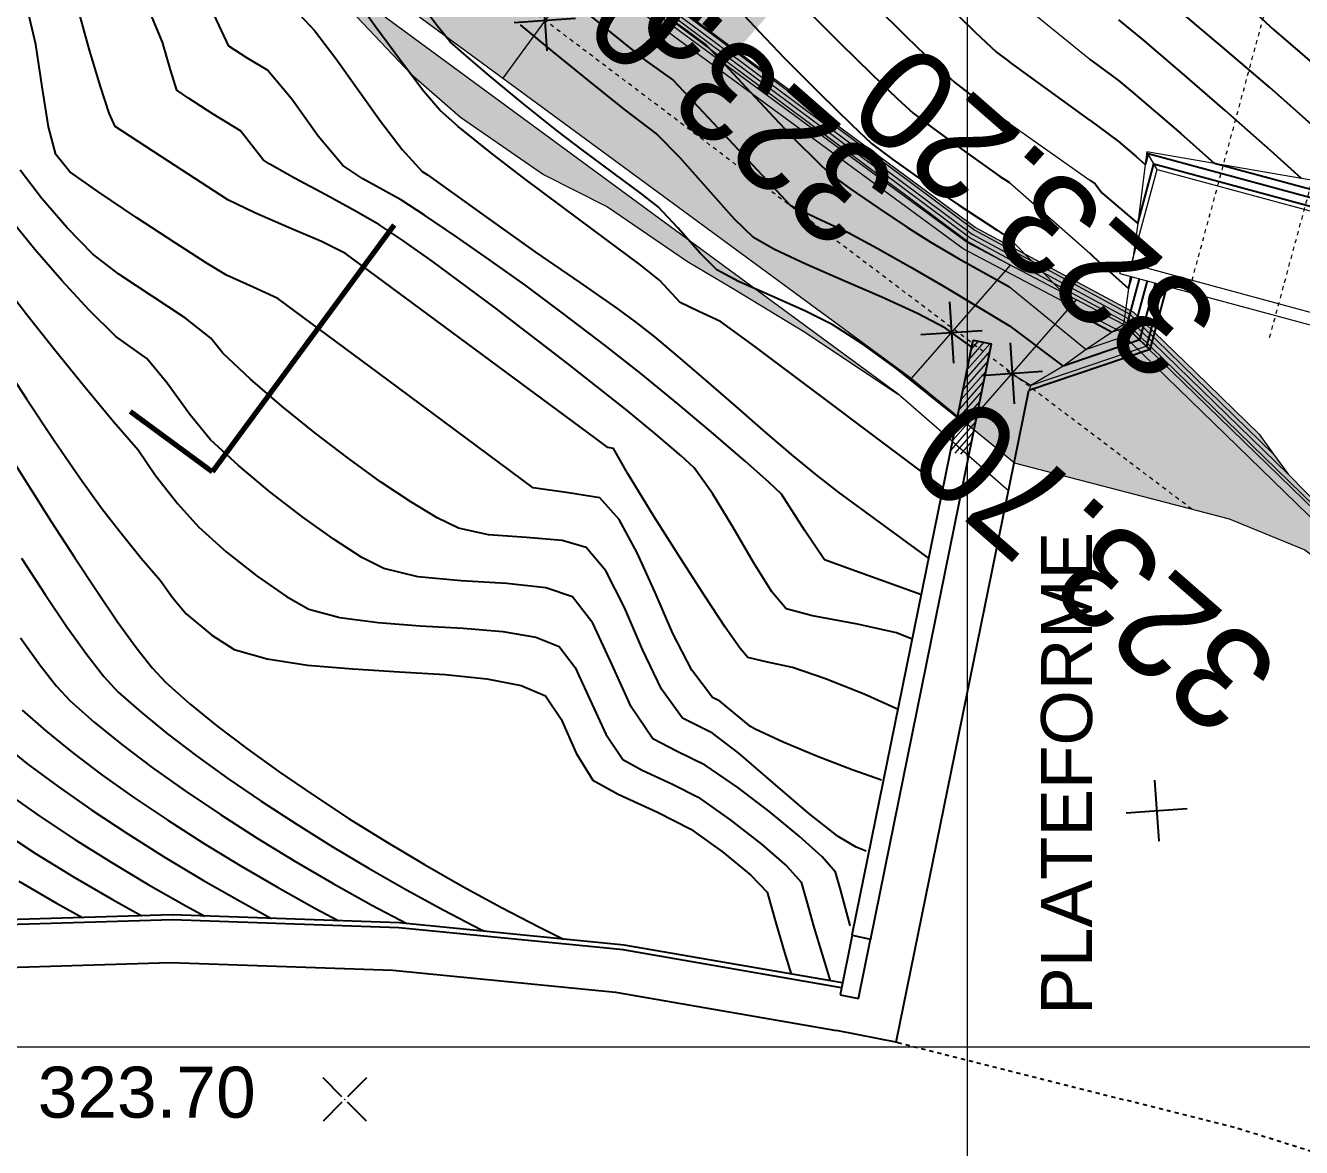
# Model space of a CAD drawing. Extents: x 62344 to 62624, y 108620 to 109406.
# Drawn here: x 62426.93 to 62458.19, y 108647.53 to 108675.03 of the extents above; entities that cross this region are included whole.
import ezdxf
from ezdxf.enums import TextEntityAlignment as Align

# ---------------------------------------------------------------- set-up
doc = ezdxf.new("R2018")
doc.units = 0
doc.header["$LTSCALE"] = 0.039369
doc.header["$MEASUREMENT"] = 0
for name, pattern in [('DASHDOT', [2.8, 2, -0.25, 0.3, -0.25]), ('NASCOSTA', [9.525, 6.35, -3.175]), ('TRATTEGGIATA', [0.75, 0.5, -0.25]), ('TRATTEGGIATA2', [0.375, 0.25, -0.125]), ('TRATTOPUNTO2', [0.5, 0.25, -0.125, 0, -0.125])]:
    doc.linetypes.add(name, pattern=pattern)
for name, color, linetype in [('Av. Pr.Profi', 7, 'Continuous'), ('Bâti', 7, 'Continuous'), ('coordinate', 2, 'Continuous'), ('Couronnement', 7, 'Continuous'), ('curve livello 1m', 2, 'Continuous'), ('curve livello 5m', 7, 'Continuous'), ('LIN010TR', 2, 'NASCOSTA'), ('LIN018CO', 6, 'Continuous'), ('LIN025CO', 7, 'Continuous'), ('LIN035CO', 1, 'Continuous'), ('Strade', 7, 'Continuous'), ('TEXT018', 143, 'Continuous'), ('TEXT035', 1, 'Continuous'), ('TEXT050', 3, 'Continuous'), ('TRATTCOLO-30', 253, 'Continuous'), ('TRATTCOLO-7', 51, 'Continuous')]:
    doc.layers.add(name, color=color, linetype=linetype)
doc.layers.add('LIN070CO', color=4, linetype='Continuous', lineweight=70)
doc.styles.add('ARIAL', font='arial.ttf')

# ---------------------------------------------------------------- blocks, each defined once
blk = doc.blocks.new('quote')
at = {"layer": 'LIN018CO'}
for p, q in [((0.0007, 0.0007), (-0.0007, -0.0007)), ((0.0007, -0.0007), (-0.0007, 0.0007))]:
    blk.add_line(p, q, dxfattribs=at)
at = {"layer": 'LIN035CO'}
for p, q in [((-0.0133, 0.0133), (-0.1061, 0.1061)), ((0.1061, 0.1061), (0.0133, 0.0133)), ((-0.0133, -0.0133), (-0.1061, -0.1061)), ((0.1061, -0.1061), (0.0133, -0.0133))]:
    blk.add_line(p, q, dxfattribs=at)
at = {"layer": 'TEXT035', "style": 'ARIAL'}
blk.add_attdef('VALORE', text='', height=0.25, dxfattribs=at).set_placement((0, 0.3299), align=Align.CENTER)
blk = doc.blocks.new('*U15')
at = {"layer": 'LIN035CO'}
for p, q in [((0.1061, 0.1061), (-0.1061, -0.1061)), ((0.1061, -0.1061), (-0.1061, 0.1061))]:
    blk.add_line(p, q, dxfattribs=at)
at = {"layer": 'TEXT035', "lineweight": 30, "flags": 104}
blk.add_attdef('VALORE', text='', height=0.25, dxfattribs=at).set_placement((-0.5863, -0.4148), align=Align.BOTTOM_CENTER)
blk = doc.blocks.new('*U14')
at = {"layer": 'LIN035CO'}
for p, q in [((0.1061, 0.1061), (-0.1061, -0.1061)), ((0.1061, -0.1061), (-0.1061, 0.1061))]:
    blk.add_line(p, q, dxfattribs=at)
at = {"layer": 'TEXT035', "lineweight": 30, "flags": 104}
blk.add_attdef('VALORE', text='', height=0.25, dxfattribs=at).set_placement((0.6749, 0.0868), align=Align.BOTTOM_CENTER)
blk = doc.blocks.new('*U28')
at = {"layer": 'LIN035CO'}
for p, q in [((0.1061, 0.1061), (-0.1061, -0.1061)), ((0.1061, -0.1061), (-0.1061, 0.1061))]:
    blk.add_line(p, q, dxfattribs=at)
at = {"layer": 'TEXT035', "lineweight": 30, "flags": 104}
blk.add_attdef('VALORE', text='', height=0.25, dxfattribs=at).set_placement((-0.7058, -0.2679), align=Align.BOTTOM_CENTER)
blk = doc.blocks.new('*U33')
at = {"layer": 'LIN035CO'}
for p, q in [((0.1061, 0.1061), (-0.1061, -0.1061)), ((0.1061, -0.1061), (-0.1061, 0.1061))]:
    blk.add_line(p, q, dxfattribs=at)
at = {"layer": 'TEXT035', "lineweight": 30, "flags": 106}
blk.add_attdef('VALORE', text='', height=0.25, dxfattribs=at).set_placement((0, -0.4504), align=Align.BOTTOM_CENTER)
blk = doc.blocks.new('Strada 4')
at = {"layer": 'LIN035CO', "linetype": 'Continuous', "lineweight": 0}
h = blk.add_hatch(dxfattribs=at)
h.set_pattern_fill('ANSI31', color=256, angle=-93.8272)
h.set_pattern_definition([(90, (65.83046, -87.72823), (-0.125, 5e-17), [])])
h.paths.add_polyline_path([(1.479, 0.601), (1, 0.601), (1.48, 0.052)])
h.paths.add_polyline_path([(1, 0.601), (0.948, 0.601), (0.948, 0.601), (1.481, -0.333), (1.48, 0.052)])
h.paths.add_polyline_path([(1.48, 0.052), (1.481, -0.333), (2.088, -1.398), (2.618, -1.397), (2.377, -0.974)])
h.paths.add_polyline_path([(1.479, 0.601), (1.479, 0.601), (1.48, 0.052), (2.377, -0.974)])
h.paths.add_polyline_path([(2.618, -1.397), (2.088, -1.398), (2.337, -1.835), (2.738, -1.607)])
h.paths.add_polyline_path([(1.349, 0.829), (0.983, 0.62), (1, 0.601), (1.479, 0.601)])
at = {"layer": 'TRATTCOLO-30', "linetype": 'Continuous', "lineweight": 0}
h = blk.add_hatch(color=256, dxfattribs=at)
h.dxf.hatch_style = 1
h.paths.add_polyline_path([(43.105, -1.419), (46.497, -3.339), (80.151, -4.519), (80.103, -2.716)])
h.paths.add_polyline_path([(46.497, -3.339), (46.874, -3.552), (52.527, -6.752), (80.237, -7.724), (80.151, -4.519)])
edge = h.paths.add_edge_path()
edge.add_line((55.533, 0.147), (48.635, 2.784))
edge.add_arc((41.881, -19.911), 23.678, 73.4261, 98.3552)
edge.add_line((38.44, 3.516), (21.582, 1.651))
edge.add_line((21.582, 1.651), (3.299, 0.105))
edge.add_line((3.299, 0.105), (0, 0))
edge.add_line((0, 0), (-4.868, -2.433))
edge.add_line((-4.868, -2.433), (-6.76, -3.083))
edge.add_line((-6.76, -3.083), (-8.08, -3.177))
edge.add_line((-8.08, -3.177), (-9.796, -2.619))
edge.add_line((-9.796, -2.619), (-8.386, -3.862))
edge.add_line((-8.386, -3.862), (0.216, -4.319))
edge.add_line((0.216, -4.319), (4.425, -3.312))
edge.add_line((4.425, -3.312), (21.922, -1.833))
edge.add_line((21.922, -1.833), (38.889, 0.045))
edge.add_line((38.889, 0.045), (40.891, -0.537))
edge.add_line((40.891, -0.537), (40.911, 0.659))
edge.add_line((40.911, 0.659), (40.911, 0.659))
edge.add_line((40.911, 0.659), (55.533, 0.147))
h.paths.add_polyline_path([(80.063, -1.214), (56.974, -0.404), (55.533, 0.147), (40.911, 0.659), (40.891, -0.537), (42.241, -0.929), (43.105, -1.419), (80.103, -2.716)])
h.paths.add_polyline_path([(113.896, 1.782), (80.063, -1.214), (80.103, -2.716), (114.117, -0.719), (114.116, -0.709)])
h.paths.add_polyline_path([(112.477, -4.869), (112.186, -1.588), (80.151, -4.519), (80.237, -7.724)])
h.paths.add_polyline_path([(112.124, -0.882), (113.749, -0.741), (80.103, -2.716), (80.151, -4.519), (112.186, -1.587)])
at = {"layer": 'TRATTCOLO-7', "linetype": 'Continuous', "lineweight": 0}
h = blk.add_hatch(color=256, dxfattribs=at)
h.dxf.hatch_style = 1
h.paths.add_polyline_path([(77.917, 0.178), (77.359, 0.413), (76.966, 0.592), (76.485, 0.725), (75.957, 0.858), (75.62, 0.95), (75.211, 0.996), (74.929, 1.042), (74.576, 1.077), (74.1, 1.149), (73.522, 1.201), (73.026, 1.241), (72.529, 1.277), (71.951, 1.303), (71.213, 1.272), (69.931, 1.128), (68.801, 1.033), (67.419, 0.892), (66.997, 0.826), (65.946, 0.275), (65.377, -0.199), (80.05, -0.713), (80.317, -0.689), (78.991, -0.267)])
h.paths.add_polyline_path([(3.257, 0.604), (21.533, 2.148), (20.47, 2.268), (19.313, 2.368), (17.399, 2.547), (15.783, 2.547), (13.326, 2.268), (11.631, 1.829), (9.275, 1.55), (8.016, 1.317), (5.948, 0.958), (3.247, 0.603)])
h = blk.add_hatch(color=256, dxfattribs=at)
h.dxf.hatch_style = 1
h.paths.add_polyline_path([(114.27, -1.309), (114.16, -1.207), (114.237, -2.072), (114.336, -2.057)], flags=17)
h.paths.add_polyline_path([(114.379, -1.412), (114.27, -1.309), (114.336, -2.057), (114.435, -2.042)], flags=17)
h.paths.add_polyline_path([(114.437, -0.925), (114.234, 0.229), (114.435, -2.042), (114.534, -2.027)])
h.paths.add_polyline_path([(114.344, -1.011), (114.252, -1.109), (114.27, -1.309), (114.379, -1.412)], flags=17)
h.paths.add_polyline_path([(114.252, -1.109), (114.16, -1.207), (114.27, -1.309)], flags=17)
h.paths.add_polyline_path([(114.038, 1.311), (113.852, 2.28), (114.16, -1.207), (114.252, -1.109)])
h.paths.add_polyline_path([(114.038, 1.311), (114.252, -1.109), (114.344, -1.011), (114.234, 0.229)])
h.paths.add_polyline_path([(52.527, -6.752), (42.241, -0.929), (38.889, 0.045), (21.922, -1.833), (4.425, -3.312), (0.216, -4.319), (-8.469, -3.858), (-8.397, -3.975), (-5.236, -4.212), (-4.645, -4.346), (-4.052, -4.48), (-1.88, -4.596), (0.216, -4.707), (4.518, -3.711), (18.308, -2.593), (21.076, -2.268), (38.857, -0.438), (41.275, -1.19), (44.607, -3.017), (52.334, -7.418), (54.887, -7.518), (56.143, -7.79), (57.152, -7.998), (58.044, -8.175), (58.724, -8.302), (59.095, -8.359), (60.827, -8.318), (62.559, -8.278), (65.673, -8.25), (67.078, -8.203), (68.479, -8.146), (69.599, -8.092), (73.104, -8.228), (79.801, -8.378), (80.253, -8.38), (92.186, -7.276), (115.151, -5.266), (115.066, -4.633), (114.854, -3.378), (114.645, -2.142), (114.623, -2.014), (114.237, -2.072), (114.469, -4.693), (80.237, -7.724)])
h.paths.add_polyline_path([(112.957, -0.851), (115.342, -0.772), (115.308, 0.258), (112.922, 0.179)], flags=9)
at = {"linetype": 'Continuous', "lineweight": 0, "flags": 128}
blk.add_lwpolyline([(-9.67, -2.475), (-8.309, -3.675), (0.198, -4.127), (4.394, -3.123), (21.903, -1.643), (38.906, 0.238), (42.315, -0.752), (52.58, -6.563), (80.232, -7.533), (112.49, -4.677)], dxfattribs=at)
at = {"layer": 'curve livello 1m', "linetype": 'Continuous', "lineweight": 0, "flags": 128}
for points in [[(15.949, -2.346), (15.638, 1.148)], [(1.48, 0.047), (1.486, -4.015)], [(3.263, -3.59), (3.257, 0.104)], [(3.263, -3.59), (4.432, -3.337), (21.939, -1.99), (38.865, -0.23), (42.112, -1.225), (52.425, -7.099), (80.246, -8.184), (115.12, -5.24), (115.066, -4.633)], [(0.216, -4.39), (4.447, -3.436), (21.948, -2.09), (38.855, -0.332), (42.072, -1.317), (52.397, -7.198), (80.249, -8.284), (92.186, -7.276)], [(21.076, -2.268), (4.463, -3.546), (0.226, -4.502), (-5.236, -4.212)], [(18.308, -2.593), (4.48, -3.656), (0.267, -4.607), (-4.645, -4.346)], [(0.216, -4.39), (-8.386, -3.933), (-8.466, -3.862)]]:
    blk.add_lwpolyline(points, dxfattribs=at)
at = {"layer": 'LIN018CO', "linetype": 'TRATTOPUNTO2', "lineweight": 0, "ltscale": 5, "flags": 128}
blk.add_lwpolyline([(-4.025, -2.012), (15.794, -0.599), (28.305, 0.628), (38.378, 1.633, -0.11239), (47.777, -0.151), (55.32, -3.584), (80.051, -4.487), (114.148, -1.407)], format="xyb", dxfattribs=at)
at = {"layer": 'LIN035CO', "linetype": 'Continuous', "lineweight": 0, "flags": 128}
for points in [[(3.257, 0.604), (21.533, 2.148), (38.376, 4.012, -0.126618), (50.36, 2.732), (56.992, 0.095)], [(3.299, 0.105), (21.582, 1.651), (38.44, 3.516, -0.109204), (48.635, 2.784), (56.974, -0.404)]]:
    blk.add_lwpolyline(points, format="xyb", dxfattribs=at)
for points, elevation in [([(21.533, 2.148), (20.47, 2.268), (19.313, 2.368), (17.399, 2.547), (15.783, 2.547), (13.326, 2.268), (11.631, 1.829), (9.275, 1.55), (8.016, 1.317), (5.948, 0.958), (3.257, 0.605)], -3.7), ([(1.349, 0.829), (2.738, -1.607)], -323.7), ([(0.948, 0.601), (2.337, -1.835), (2.738, -1.607)], -323.7)]:
    blk.add_lwpolyline(points, dxfattribs=dict(at, elevation=elevation))
for points in [[(1.479, 0.601), (1.479, 0.601), (-0.343, 0.601), (0, 0), (-4.868, -2.433), (-6.76, -3.083), (-8.08, -3.177), (-9.796, -2.619)], [(1.479, 0.601), (3.257, 0.604)], [(-9.796, -2.619), (-8.386, -3.862), (0.216, -4.319), (4.425, -3.312), (21.922, -1.833), (38.889, 0.045)], [(0, 0), (3.299, 0.105)], [(-4.052, -4.48), (-4.645, -4.346), (-5.236, -4.212), (-8.397, -3.975), (-8.466, -3.862), (-9.796, -2.619)], [(0.216, -4.707), (4.518, -3.711), (18.308, -2.593)], [(-1.88, -4.596), (-4.052, -4.48)], [(0.216, -4.707), (-1.88, -4.596)]]:
    blk.add_lwpolyline(points, dxfattribs=at)
ref = blk.add_blockref('*U33', (-8.241, 4.117, -323.7), dxfattribs=dict(xscale=5, yscale=5, zscale=5))
lines = blk.add_mtext('323.70', dxfattribs={"layer": 'TEXT035', "insert": (-8.241, 1.865, -323.7), "char_height": 2.5, "attachment_point": 1})
ref.add_attrib('VALORE', '', (-8.241, 1.865, -323.7), dxfattribs={"flags": 104}).embed_mtext(lines)
ref = blk.add_blockref('*U28', (15.794, -0.599), dxfattribs=dict(xscale=5, yscale=5, zscale=5))
lines = blk.add_mtext('322.00', dxfattribs={"layer": 'TEXT035', "insert": (12.265, -1.939), "char_height": 2.5, "attachment_point": 1, "bg_fill": 1, "box_fill_scale": 1.2, "bg_fill_color": 253, "bg_fill_transparency": 0})
ref.add_attrib('VALORE', '', (12.265, -1.939), dxfattribs={"flags": 104}).embed_mtext(lines)
ref = blk.add_blockref('*U14', (3.259, -1.395), dxfattribs=dict(xscale=5, yscale=5, zscale=5))
lines = blk.add_mtext('323.00', dxfattribs={"layer": 'TEXT035', "insert": (6.634, -0.961), "char_height": 2.5, "attachment_point": 1})
ref.add_attrib('VALORE', '', (6.634, -0.961), dxfattribs={"flags": 104}).embed_mtext(lines)
ref = blk.add_blockref('*U15', (1.483, -1.619), dxfattribs=dict(xscale=5, yscale=5, zscale=5))
lines = blk.add_mtext('323.20', dxfattribs={"layer": 'TEXT035', "insert": (-1.449, -3.694), "char_height": 2.5, "attachment_point": 1})
ref.add_attrib('VALORE', '', (-1.449, -3.694), dxfattribs={"flags": 104}).embed_mtext(lines)
blk = doc.blocks.new('*U36')
at = {"layer": 'LIN070CO'}
for p, q in [((2.7993, 0.7384), (2.8414, 0.2401)), ((-2.6857, -0.227), (-2.7278, 0.2712)), ((2.8414, 0.2401), (1.3467, 0.1138)), ((-1.191, -0.1007), (-2.6857, -0.227))]:
    blk.add_line(p, q, dxfattribs=at)
at = {"layer": 'TEXT018', "lineweight": 30, "flags": 39}
blk.add_attdef('RIF2', text='', height=0.18, rotation=4.83108, dxfattribs=at).set_placement((2.7045, 0.078), align=Align.TOP_RIGHT)
blk.add_attdef('RIF1', text='', height=0.18, rotation=4.83108, dxfattribs=at).set_placement((-2.5236, -0.3638), align=Align.TOP_LEFT)
at = {"layer": 'TEXT050', "lineweight": 30, "flags": 39}
blk.add_attdef('SEZ2', text='', height=0.4, rotation=4.83108, dxfattribs=at).set_placement((2.6793, 0.377), align=Align.BOTTOM_RIGHT)
blk.add_attdef('SEZ1', text='', height=0.4, rotation=4.83108, dxfattribs=at).set_placement((-2.5488, -0.0649), align=Align.BOTTOM_LEFT)

msp = doc.modelspace()

# ---------------------------------------------------------------- linework, layer by layer
at = {"layer": 'Av. Pr.Profi', "color": 1, "linetype": 'DASHDOT'}
msp.add_line((62450.41335, 108660.69879), (62450.41603, 108660.67975), dxfattribs=at)
at = {"layer": 'Bâti', "linetype": 'Continuous'}
for p, q in [((62447.18319, 108652.7495), (62450.145, 108667.32599)), ((62447.6344, 108652.6541), (62450.59693, 108667.23416)), ((62450.145, 108667.32599), (62450.59693, 108667.23416)), ((62447.18103, 108652.73924), (62446.884, 108651.277)), ((62447.18319, 108652.7495), (62447.18103, 108652.73924)), ((62447.18103, 108652.73924), (62447.63224, 108652.64384)), ((62447.33593, 108651.18518), (62447.63224, 108652.64384)), ((62447.6344, 108652.6541), (62447.63224, 108652.64384)), ((62446.884, 108651.277), (62447.33593, 108651.18518))]:
    msp.add_line(p, q, dxfattribs=at)
at = {"layer": 'coordinate', "linetype": 'Continuous', "lineweight": 0}
for p, q in [((62449.99999, 108764.27057), (62449.99999, 108620.31839)), ((62398.435, 108650.00002), (62480.2144, 108650.00002))]:
    msp.add_line(p, q, dxfattribs=at)
at = {"layer": 'Couronnement', "linetype": 'Continuous'}
for p, q in [((62430.52699, 108653.23599), (62424.984, 108653.069)), ((62436.09, 108653.03999), (62430.52699, 108653.23599)), ((62430.53059, 108653.11629), (62424.98761, 108652.9493)), ((62436.0742, 108652.92097), (62430.52278, 108653.11656)), ((62441.58318, 108652.37558), (62436.0742, 108652.92097)), ((62441.595, 108652.495), (62436.09, 108653.03999)), ((62446.91896, 108651.44909), (62441.57452, 108652.37708)), ((62446.94279, 108651.56643), (62441.595, 108652.495)), ((62425.024, 108651.89999), (62430.47501, 108652.07001)), ((62430.47501, 108652.07001), (62435.927, 108651.881)), ((62435.927, 108651.881), (62441.384, 108651.345)), ((62441.384, 108651.345), (62446.8, 108650.405)), ((62448.291, 108650.104), (62446.8, 108650.405))]:
    msp.add_line(p, q, dxfattribs=at)
at = {"layer": 'curve livello 1m', "linetype": 'Continuous', "lineweight": 0}
for p, q in [((62453.00663, 108674.20549), (62451.03186, 108675.80416)), ((62451.03186, 108672.6336), (62453.00663, 108671.24093)), ((62451.03186, 108671.18421), (62453.00663, 108669.45576)), ((62451.03186, 108669.81568), (62453.00663, 108667.81731)), ((62451.03186, 108668.62927), (62452.90929, 108667.09076)), ((62453.90137, 108667.63941), (62453.54871, 108667.51947)), ((62454.06655, 108667.48433), (62452.90929, 108667.09076)), ((62454.39691, 108667.17418), (62451.55418, 108666.20741)), ((62451.55419, 108666.20741), (62450.97193, 108666.56169))]:
    msp.add_line(p, q, dxfattribs=at)
at = {"layer": 'curve livello 1m'}
for p, q in [((62454.17597, 108670.1811), (62454.5724, 108671.64346)), ((62454.5724, 108671.64346), (62462.00416, 108669.62877)), ((62453.90137, 108667.63941), (62454.22323, 108668.82669)), ((62453.95138, 108668.58828), (62454.0302, 108668.87902)), ((62454.06655, 108667.48433), (62454.41627, 108668.77436)), ((62454.39691, 108667.17418), (62454.80233, 108668.6697))]:
    msp.add_line(p, q, dxfattribs=at)
at = {"layer": 'curve livello 1m', "flags": 128}
for points in [[(62449.40879, 108663.70274), (62444.73367, 108667.21714), (62444.73367, 108667.21714), (62443.95431, 108667.78322), (62443.42851, 108668.02776), (62442.96887, 108668.24834), (62442.96887, 108668.24834), (62442.46984, 108668.78324), (62441.9772, 108669.17536), (62441.12389, 108669.81645), (62440.10194, 108670.5754), (62439.10338, 108671.32111), (62438.32025, 108671.92247), (62438.32025, 108671.92247), (62437.53409, 108672.56182), (62437.07984, 108672.95573), (62437.07984, 108672.95573), (62436.69154, 108673.4188), (62436.13913, 108674.14104), (62435.49194, 108675.02749), (62434.81932, 108675.98315)], [(62448.65491, 108659.99255), (62448.26389, 108660.14854), (62447.31536, 108660.3609), (62446.20883, 108660.56925), (62445.56522, 108660.74047), (62445.56522, 108660.74047), (62445.21427, 108661.15034), (62444.76431, 108661.87205), (62444.26439, 108662.73405), (62443.76356, 108663.56484), (62443.31088, 108664.19286), (62443.31088, 108664.19286), (62442.99108, 108664.48825), (62442.3825, 108665.00929), (62441.66772, 108665.59969), (62441.66772, 108665.59969), (62440.20234, 108666.75621), (62438.43513, 108668.11087), (62436.89623, 108669.25728), (62436.89623, 108669.25728), (62436.17093, 108669.7685), (62435.58499, 108670.15955), (62435.58499, 108670.15955), (62435.02868, 108670.47852), (62434.28584, 108670.88148), (62433.5216, 108671.29535), (62432.90109, 108671.64707), (62432.90109, 108671.64707), (62432.75132, 108671.74414), (62432.19441, 108672.45135), (62431.52563, 108672.86565), (62430.92176, 108673.25418), (62430.63589, 108673.44605), (62430.63589, 108673.44605), (62430.481, 108673.95134), (62430.28438, 108674.62766), (62430.28438, 108674.62766), (62429.75213, 108675.92667)], [(62459.70614, 108671.36527), (62458.52118, 108672.52311), (62458.05697, 108672.94311), (62457.41253, 108673.51254), (62456.25215, 108674.50644), (62454.89284, 108675.65948)], [(62447.89666, 108656.54047), (62447.1816, 108656.78944), (62446.33059, 108657.11961), (62445.48872, 108657.47244), (62444.8011, 108657.7894), (62444.8011, 108657.7894), (62444.69489, 108657.85297), (62443.93919, 108658.47469), (62443.75906, 108658.56552), (62443.25476, 108659.23234), (62442.79157, 108660.13269), (62442.35202, 108661.1359), (62441.91863, 108662.11133), (62441.47394, 108662.92833), (62441.00049, 108663.45623), (62441.00049, 108663.45623), (62440.23496, 108663.58336), (62439.36712, 108663.70055), (62439.36712, 108663.70055), (62435.78671, 108666.36298), (62433.11331, 108668.34102), (62432.50505, 108668.62005), (62431.85546, 108668.91431), (62431.85546, 108668.91431), (62431.37981, 108669.20291), (62430.59717, 108669.70496), (62429.65534, 108670.32436), (62428.70213, 108670.96497), (62428.70213, 108670.96497), (62428.02011, 108671.45053), (62427.67535, 108671.8752), (62427.49458, 108672.55073), (62427.33965, 108673.53503), (62427.18158, 108674.57158), (62426.99143, 108675.40386)], [(62448.30429, 108658.26694), (62447.47132, 108658.64188), (62446.53024, 108659.01728), (62445.71648, 108659.30165), (62445.71648, 108659.30165), (62445.10361, 108659.43024), (62444.62896, 108659.54018), (62444.43923, 108659.76887), (62444.07391, 108660.29121), (62443.574, 108661.04441), (62442.98051, 108661.96568), (62442.33444, 108662.99223), (62441.6768, 108664.06126), (62441.6768, 108664.06126), (62441.33368, 108664.66958), (62441.19744, 108664.68996), (62440.8988, 108664.91203), (62434.77135, 108669.44572), (62434.17834, 108669.7389), (62433.37721, 108670.08525), (62432.5524, 108670.44033), (62431.88835, 108670.7597), (62431.88835, 108670.7597), (62430.25399, 108671.82254), (62429.12486, 108672.5591), (62428.98354, 108672.88291), (62428.76565, 108673.53977), (62428.49967, 108674.43387), (62428.21411, 108675.46942)], [(62433.5219, 108675.43207), (62434.01015, 108674.90981), (62434.53516, 108674.22529), (62435.07934, 108673.45821), (62435.62511, 108672.68824), (62436.15488, 108671.99509), (62436.65105, 108671.45843), (62436.77533, 108671.37787), (62437.99634, 108670.5036), (62439.42147, 108669.47989), (62440.50975, 108668.73224), (62441.42803, 108668.09916), (62441.88987, 108667.75225), (62442.33596, 108667.40318), (62442.91238, 108666.92222), (62443.59692, 108666.33301), (62444.33232, 108665.69258), (62445.06131, 108665.05794), (62445.72661, 108664.48613), (62446.27096, 108664.03416), (62446.83847, 108663.59688), (62449.05677, 108661.97029)], [(62449.7586, 108665.42433), (62448.27641, 108666.61764), (62447.4443, 108667.22204), (62446.71147, 108667.70062), (62446.71147, 108667.70062), (62446.04001, 108668.03657), (62445.19361, 108668.40654), (62444.39495, 108668.75923), (62443.86674, 108669.04331), (62443.86674, 108669.04331), (62443.46083, 108669.45227), (62442.91459, 108670.07313), (62442.42614, 108670.58745), (62442.42614, 108670.58745), (62442.02188, 108670.90518), (62441.32702, 108671.42384), (62440.56467, 108671.99112), (62439.95792, 108672.4547), (62439.95792, 108672.4547), (62439.10136, 108673.14362), (62438.29726, 108673.80523), (62437.66844, 108674.33724), (62437.33773, 108674.63732), (62437.33773, 108674.63732), (62437.02258, 108675.01952), (62436.56675, 108675.6274)], [(62442.3269, 108675.47633), (62443.09679, 108674.9308), (62443.60581, 108674.54916), (62443.96376, 108674.18221), (62444.57899, 108673.5209), (62445.25856, 108672.78832), (62445.8095, 108672.20757), (62446.30402, 108671.71424), (62446.63804, 108671.39741), (62447.14563, 108671.02568), (62447.81716, 108670.56617), (62448.53768, 108670.08665), (62449.09104, 108669.73099), (62449.78242, 108669.3236), (62451.03186, 108668.62927)], [(62444.41769, 108675.4063), (62444.90501, 108674.8914), (62445.52118, 108674.23376), (62445.52118, 108674.23376), (62446.37812, 108673.37341), (62447.16977, 108672.59932), (62447.65863, 108672.14372), (62447.65863, 108672.14372), (62448.17948, 108671.7494), (62448.96811, 108671.18473), (62448.96811, 108671.18473), (62449.78364, 108670.64104), (62450.73166, 108670.0215), (62451.03186, 108669.81568)], [(62446.05308, 108675.4319), (62446.89054, 108674.60001), (62447.66252, 108673.84515), (62448.28632, 108673.24819), (62448.67922, 108672.89002), (62448.67922, 108672.89002), (62449.15202, 108672.52532), (62449.93401, 108671.95264), (62450.7906, 108671.34379), (62450.7906, 108671.34379), (62451.03186, 108671.18421)], [(62447.70518, 108675.55394), (62448.50332, 108674.76257), (62449.21123, 108674.08129), (62449.69981, 108673.63633), (62449.69981, 108673.63633), (62450.13645, 108673.29508), (62450.85857, 108672.75908), (62451.03186, 108672.6336)], [(62456.80921, 108675.57213), (62457.50689, 108674.92679), (62457.50689, 108674.92679), (62457.97407, 108674.52702), (62458.50423, 108674.07461), (62458.50423, 108674.07461), (62458.82155, 108673.79141), (62459.70614, 108672.91389)], [(62450.10972, 108667.15238), (62449.46864, 108667.61803), (62448.77875, 108667.97793), (62447.90574, 108668.37541), (62446.9587, 108668.78533), (62446.04677, 108669.18254), (62445.27903, 108669.54191), (62444.76461, 108669.83828), (62444.76461, 108669.83828), (62444.29576, 108670.29205), (62443.6503, 108671.01697), (62442.96646, 108671.79088), (62442.38245, 108672.39166), (62442.38245, 108672.39166), (62441.5956, 108672.98693), (62440.72421, 108673.68498), (62439.86064, 108674.38765), (62439.06044, 108675.04865)], [(62458.18726, 108671.28515), (62457.42526, 108671.97459), (62456.32082, 108672.95047), (62455.26629, 108673.8641), (62454.30117, 108674.68875), (62453.71499, 108675.17703)], [(62453.00663, 108674.20549), (62453.05528, 108674.17079), (62453.70545, 108673.6903), (62453.70545, 108673.6903), (62454.04819, 108673.4048), (62454.61251, 108672.92261), (62455.22912, 108672.38839), (62455.22912, 108672.38839), (62456.05937, 108671.65479)], [(62461.52319, 108666.32582), (62462.49488, 108669.91018), (62456.05937, 108671.65479)], [(62447.52566, 108654.79425), (62447.27517, 108654.89531), (62446.84217, 108655.15449), (62446.11089, 108655.73166), (62445.24851, 108656.47272), (62444.41275, 108657.18834), (62443.76132, 108657.68916), (62443.76132, 108657.68916), (62443.02693, 108658.05943), (62442.51399, 108658.77145), (62442.04738, 108659.73892), (62441.60127, 108660.76873), (62441.14985, 108661.66775), (62440.66729, 108662.24287), (62440.66729, 108662.24287), (62440.07659, 108662.41483), (62439.20009, 108662.48654), (62438.27458, 108662.55348), (62437.53681, 108662.71113), (62437.53681, 108662.71113), (62437.01411, 108662.97093), (62436.36688, 108663.36016), (62435.62894, 108663.85366), (62434.83413, 108664.42629), (62434.01627, 108665.05287), (62433.2092, 108665.70825), (62432.44675, 108666.36727), (62431.76276, 108667.00478), (62431.76276, 108667.00478), (62431.47448, 108667.3735), (62430.84993, 108667.86188), (62430.03806, 108668.398), (62429.22124, 108668.93673), (62428.58184, 108669.43291), (62428.58184, 108669.43291), (62427.95344, 108670.07577), (62427.32762, 108670.80291), (62426.803, 108671.49286)], [(62453.00663, 108671.24093), (62453.13443, 108671.15588), (62453.29924, 108670.93686), (62454.17597, 108670.1811)], [(62453.00663, 108669.45576), (62453.25245, 108669.21314), (62453.95138, 108668.58828)], [(62426.40323, 108668.68498), (62426.96087, 108667.95539), (62427.6473, 108667.08852), (62428.38362, 108666.18153), (62429.09094, 108665.33162), (62429.69036, 108664.63595), (62430.11303, 108664.0079), (62430.6602, 108663.30804), (62431.16772, 108662.74634), (62431.16772, 108662.74634), (62431.84621, 108662.13817), (62432.60842, 108661.53683), (62433.32739, 108661.03674), (62433.87617, 108660.7323), (62433.87617, 108660.7323), (62434.629, 108660.52342), (62435.5666, 108660.39864), (62436.60253, 108660.32309), (62437.65036, 108660.26193), (62438.62366, 108660.18029), (62439.43599, 108660.04332), (62440.00091, 108659.81616), (62440.00091, 108659.81616), (62440.39626, 108659.30185), (62440.76608, 108658.5025), (62441.14377, 108657.66776), (62441.56268, 108657.04727), (62441.56268, 108657.04727), (62442.03668, 108656.78074), (62442.78093, 108656.44068), (62443.40557, 108656.11809), (62443.40557, 108656.11809), (62444.19645, 108655.56539), (62444.96053, 108654.96942), (62445.57928, 108654.42771), (62445.93417, 108654.03776), (62445.93417, 108654.03776), (62446.06237, 108653.58346), (62446.24194, 108652.93682), (62446.24194, 108652.93682), (62446.50015, 108652.07624), (62446.6418, 108651.61869)], [(62453.00663, 108667.81731), (62453.01977, 108667.80702), (62453.01977, 108667.80702), (62453.44413, 108667.57194), (62453.54871, 108667.51947)], [(62426.24772, 108666.96628), (62426.9565, 108665.88831), (62427.6378, 108664.86472), (62428.26266, 108663.94908), (62428.80207, 108663.1949), (62429.23867, 108662.63137), (62429.76714, 108661.98042), (62430.22892, 108661.43734), (62430.52884, 108661.01103), (62430.8702, 108660.61712), (62430.8702, 108660.61712), (62431.49556, 108660.09211), (62432.04586, 108659.74289), (62432.04586, 108659.74289), (62432.85082, 108659.50882), (62433.84212, 108659.35904), (62434.9477, 108659.26448), (62436.0955, 108659.19607), (62437.21346, 108659.12476), (62438.22952, 108659.02148), (62439.07163, 108658.85718), (62439.66772, 108658.6028), (62439.66772, 108658.6028), (62440.05475, 108658.03588), (62440.42273, 108657.2018), (62440.83056, 108656.54118), (62440.83056, 108656.54118), (62441.44711, 108656.1945), (62442.41519, 108655.75216), (62443.2277, 108655.33256), (62443.2277, 108655.33256), (62444.00703, 108654.77721), (62444.69923, 108654.20772), (62445.09664, 108653.79495), (62445.32411, 108652.98122), (62445.32411, 108652.98122), (62445.52502, 108652.31161), (62445.68828, 108651.78426)], [(62426.3518, 108664.79586), (62426.96549, 108663.82414), (62427.56445, 108662.88101), (62428.14012, 108661.98626), (62428.68391, 108661.15969), (62429.18727, 108660.42113), (62429.64161, 108659.79036), (62430.03836, 108659.28721), (62430.36895, 108658.93147), (62430.95384, 108658.41158), (62431.61746, 108657.8695), (62432.35003, 108657.31092), (62433.1418, 108656.74156), (62433.98298, 108656.16711), (62434.86383, 108655.59328), (62435.77456, 108655.02577), (62436.70541, 108654.47029), (62437.64662, 108653.93253), (62438.58841, 108653.41822), (62439.52102, 108652.93304), (62440.11184, 108652.64183)], [(62426.83559, 108661.97697), (62427.4131, 108661.09183), (62427.94824, 108660.29851), (62428.43078, 108659.62065), (62428.85047, 108659.08193), (62429.19708, 108658.70601), (62429.7652, 108658.20103), (62430.40978, 108657.67449), (62431.12134, 108657.13193), (62431.8904, 108656.5789), (62432.70746, 108656.02092), (62433.56304, 108655.46355), (62434.44765, 108654.91232), (62435.35181, 108654.37277), (62436.26602, 108653.85044), (62437.1808, 108653.35087), (62438.08667, 108652.87961), (62438.18133, 108652.83295)], [(62426.85333, 108658.25508), (62427.42619, 108657.74746), (62428.08024, 108657.21717), (62428.80464, 108656.67051), (62429.58857, 108656.11382), (62430.42118, 108655.55342), (62431.29164, 108654.99564), (62432.18912, 108654.44681), (62433.10278, 108653.91326), (62434.02179, 108653.4013), (62434.60496, 108653.09231)], [(62426.27911, 108657.5019), (62426.96618, 108656.94945), (62427.72976, 108656.37983), (62428.55693, 108655.80055), (62429.43481, 108655.21917), (62430.35046, 108654.64321), (62431.291, 108654.08021), (62432.24351, 108653.53772), (62432.96017, 108653.15027)], [(62426.49152, 108656.20781), (62427.2919, 108655.6473), (62428.14134, 108655.08475), (62429.02733, 108654.52745), (62429.9374, 108653.98269), (62430.85905, 108653.45777), (62431.32102, 108653.20802)], [(62426.275, 108655.32664), (62427.1737, 108654.74218), (62428.10801, 108654.16675), (62429.06284, 108653.60916), (62429.77851, 108653.21344)]]:
    msp.add_lwpolyline(points, dxfattribs=at)
at = {"layer": 'curve livello 5m'}
for p, q in [((62453.00663, 108672.71836), (62451.03186, 108674.14487)), ((62454.23173, 108667.32926), (62454.6093, 108668.72203)), ((62451.03186, 108667.67388), (62452.3479, 108666.68859)), ((62454.23173, 108667.32926), (62452.3479, 108666.68859)), ((62454.4795, 108667.09665), (62451.50811, 108666.08611))]:
    msp.add_line(p, q, dxfattribs=at)
at = {"layer": 'curve livello 5m', "flags": 128}
for points in [[(62440.43685, 108675.53936), (62441.2782, 108674.85281), (62442.12272, 108674.18039), (62442.79393, 108673.69201), (62444.51015, 108671.86841), (62445.66248, 108670.63325), (62446.29056, 108670.33252), (62447.09947, 108669.955), (62447.79112, 108669.5813), (62448.61752, 108669.1157), (62449.43754, 108668.63896), (62451.03186, 108667.67388)], [(62449.43175, 108675.6137), (62450.19304, 108674.8693), (62450.72041, 108674.38263), (62450.72041, 108674.38263), (62451.03186, 108674.14487)], [(62448.87616, 108661.08142), (62447.15323, 108661.69962), (62446.50147, 108661.94076), (62446.50147, 108661.94076), (62446.01404, 108662.66456), (62445.45267, 108663.54694), (62445.45267, 108663.54694), (62445.14394, 108663.8439), (62444.56168, 108664.35873), (62443.78869, 108665.02054), (62442.90781, 108665.75841), (62442.00184, 108666.50143), (62442.00184, 108666.50143), (62441.12974, 108667.18973), (62440.07799, 108667.99595), (62439.16213, 108668.67822), (62439.16213, 108668.67822), (62438.35794, 108669.25256), (62437.49245, 108669.8551), (62436.70716, 108670.38847), (62436.14357, 108670.75531), (62436.14357, 108670.75531), (62435.68529, 108671.00997), (62435.19681, 108671.28004), (62435.19681, 108671.28004), (62434.70118, 108671.60129), (62434.09692, 108672.32563), (62433.45495, 108673.23093), (62432.85815, 108673.94171), (62432.85815, 108673.94171), (62432.35535, 108674.24657), (62431.91273, 108674.52739), (62431.91273, 108674.52739), (62431.55694, 108675.29602)], [(62453.00663, 108672.71836), (62453.6959, 108672.20358), (62453.6959, 108672.20358), (62454.13741, 108671.82632), (62454.36116, 108671.62862)], [(62461.01602, 108665.21936), (62462.24952, 108669.76947), (62454.4317, 108671.88882), (62454.36116, 108671.62862)], [(62447.13802, 108652.96964), (62447.13627, 108652.97646), (62446.89561, 108653.85774), (62446.77171, 108654.28058), (62446.77171, 108654.28058), (62446.44512, 108654.65468), (62445.88649, 108655.16698), (62445.17232, 108655.75455), (62444.37913, 108656.35441), (62443.58344, 108656.90363), (62443.58344, 108656.90363), (62442.87987, 108657.25054), (62442.29481, 108657.55335), (62442.29481, 108657.55335), (62441.76889, 108658.33233), (62441.29473, 108659.3803), (62440.83043, 108660.38383), (62440.3341, 108661.02952), (62440.3341, 108661.02952), (62439.68054, 108661.24925), (62438.71179, 108661.35607), (62437.60707, 108661.42224), (62436.54557, 108661.52003), (62435.70649, 108661.72172), (62435.70649, 108661.72172), (62435.17302, 108661.9982), (62434.49164, 108662.43275), (62433.72127, 108662.98156), (62432.92081, 108663.60084), (62432.14916, 108664.24677), (62431.46524, 108664.87556), (62431.46524, 108664.87556), (62430.95525, 108665.49816), (62430.40331, 108666.267), (62429.90145, 108666.87572), (62429.90145, 108666.87572), (62429.14358, 108667.41529), (62428.49423, 108668.05783), (62427.8211, 108668.78212), (62427.15795, 108669.54653), (62426.53859, 108670.30944)], [(62426.81324, 108660.02602), (62427.28153, 108659.36818), (62427.68883, 108658.84537), (62428.0252, 108658.48054), (62428.61604, 108657.957), (62429.29062, 108657.41006), (62430.03775, 108656.84625), (62430.84627, 108656.27209), (62431.70501, 108655.6941), (62432.60279, 108655.11883), (62433.52843, 108654.55277), (62434.47076, 108654.00248), (62435.41861, 108653.47446), (62436.27274, 108653.0219)], [(62426.77089, 108654.05948), (62427.69264, 108653.5212), (62428.32826, 108653.16975)]]:
    msp.add_lwpolyline(points, dxfattribs=at)
at = {"layer": 'LIN010TR', "linetype": 'TRATTOPUNTO2', "lineweight": 0, "ltscale": 5}
msp.add_line((62457.40787, 108667.38848), (62473.65333, 108727.31449), dxfattribs=at)
at = {"layer": 'LIN018CO', "lineweight": 0}
for p, q in [((62454.64978, 108671.50851), (62454.40124, 108671.94193)), ((62454.4795, 108667.09665), (62453.82897, 108667.70738))]:
    msp.add_line(p, q, dxfattribs=at)
at = {"layer": 'LIN018CO', "lineweight": 0, "flags": 128}
for points in [[(62460.2457, 108659.83602), (62460.00334, 108661.70013), (62460.10008, 108662.27998), (62460.19802, 108662.85174), (62460.2948, 108663.42976), (62460.43445, 108664.26409), (62460.59392, 108664.42672), (62461.01602, 108665.21936), (62461.52319, 108666.32582), (62462.03036, 108667.43228), (62462.53685, 108668.53622), (62463.03547, 108669.61115), (62463.42036, 108670.44089), (62461.96166, 108670.67638), (62460.09856, 108670.97424), (62458.18726, 108671.28515), (62456.05937, 108671.65479), (62454.40124, 108671.94193), (62454.36116, 108671.62862), (62454.17597, 108670.1811), (62454.05244, 108669.30505)], [(62453.99377, 108668.8889), (62453.95138, 108668.58828), (62453.82897, 108667.70738), (62452.90929, 108667.09076), (62452.3479, 108666.68859), (62451.55418, 108666.20741), (62451.50811, 108666.08611)]]:
    msp.add_lwpolyline(points, dxfattribs=at)
at = {"layer": 'LIN025CO', "linetype": 'TRATTEGGIATA', "lineweight": 0, "ltscale": 2}
msp.add_line((62455.50818, 108668.78918), (62471.52997, 108727.89012), dxfattribs=at)
at = {"layer": 'LIN025CO', "linetype": 'Continuous', "lineweight": 0}
for p, q in [((62454.02183, 108669.19212), (62454.64978, 108671.50851)), ((62454.64978, 108671.50851), (62461.86921, 108669.55138)), ((62453.74065, 108668.95751), (62453.81915, 108669.24706)), ((62453.81915, 108669.24706), (62461.44394, 108667.18004)), ((62453.74065, 108668.95751), (62461.36544, 108666.8905))]:
    msp.add_line(p, q, dxfattribs=at)
at = {"layer": 'Strade', "linetype": 'Continuous'}
for p, q in [((62454.4795, 108667.09665), (62454.89885, 108668.64354)), ((62451.14799, 108664.314), (62451.50811, 108666.08611))]:
    msp.add_line(p, q, dxfattribs=at)
at = {"layer": 'Strade', "linetype": 'Continuous', "flags": 128}
msp.add_lwpolyline([(62448.26199, 108650.112), (62451.14799, 108664.314)], dxfattribs=at)
at = {"layer": 'Strade', "color": 2, "linetype": 'TRATTEGGIATA2', "ltscale": 5, "flags": 128}
msp.add_lwpolyline([(62448.291, 108650.104), (62456.606, 108648.01401), (62464.373, 108645.58701), (62471.903, 108642.76401), (62475.07931, 108641.34847)], dxfattribs=at)

# ---------------------------------------------------------------- block references
at = {"xscale": 5, "yscale": 5, "zscale": 5, "rotation": 48.82722717544915}
msp.add_blockref('*U36', (62439.50039, 108674.95127, 323.7), dxfattribs=at)
ref = msp.add_blockref('quote', (62434.75087, 108648.70974), dxfattribs=dict(xscale=5, yscale=5, zscale=5))
ref.add_attrib('VALORE', '323.70', dxfattribs={"layer": 'TEXT035', "height": 1.25, "style": 'ARIAL'}).set_placement((62429.90103, 108648.26507), align=Align.CENTER)
at = {"layer": 'LIN035CO', "linetype": 'Continuous', "lineweight": 0, "rotation": 138.8272271751645}
msp.add_blockref('Strada 4', (62451.14799, 108664.314, 323.7), dxfattribs=at)

# ---------------------------------------------------------------- texts
at = {"layer": 'coordinate', "color": 1, "style": 'ARIAL'}
msp.add_text('PLATEFORME', height=1.25, rotation=90, dxfattribs=at).set_placement((62453.05829, 108650.78793))

doc.saveas('drawing.dxf')
